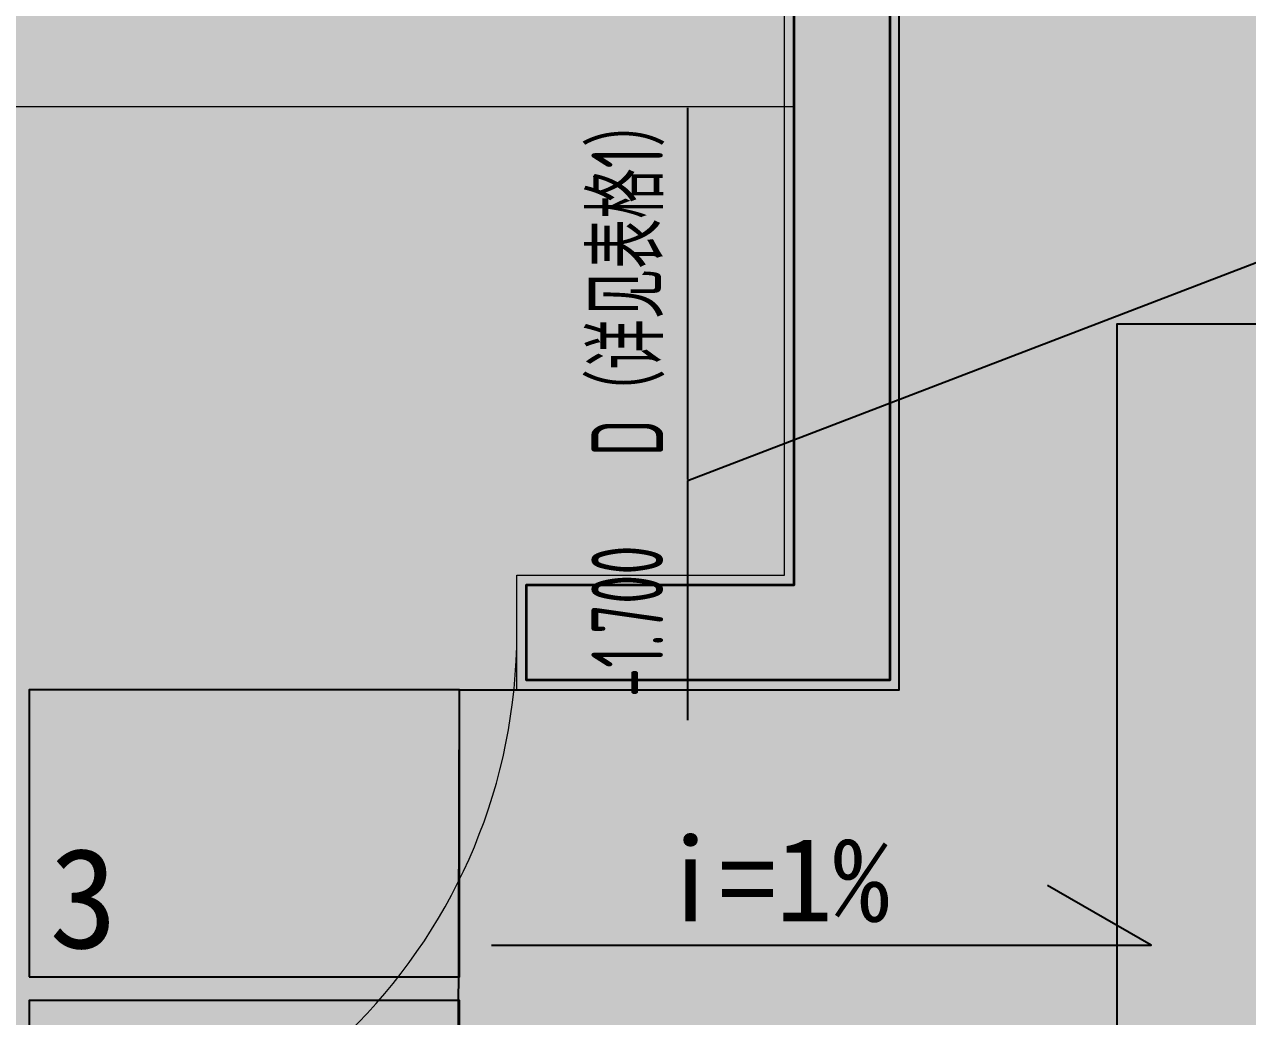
# Model space of a CAD drawing. Header units: inches. Extents: x 143994 to 247866, y 243815 to 272761.
# Drawn here: x 223528 to 226087, y 264973 to 267048 of the extents above; entities that cross this region are included whole.
import ezdxf
from ezdxf.enums import TextEntityAlignment as Align

# ---------------------------------------------------------------- set-up
doc = ezdxf.new("R2010")
doc.units = ezdxf.units.IN
doc.header["$LTSCALE"] = 1000
doc.header["$MEASUREMENT"] = 0
doc.layers.get('DEFPOINTS').update_dxf_attribs({"color": 62})
for name, color, linetype in [('0-dim', 90, 'Continuous'), ('0-fm', 30, 'Continuous'), ('0-word', 131, 'Continuous'), ('00污水标注', 130, 'Continuous')]:
    doc.layers.add(name, color=color, linetype=linetype)
for name, color, linetype, lineweight in [('A-Flr-Door', 8, 'Continuous', 9), ('A-Flr-Stairs', 8, 'Continuous', 9), ('A-M-Paint-Sill', 173, 'Continuous', 9), ('A-Wall', 254, 'Continuous', 35)]:
    doc.layers.add(name, color=color, linetype=linetype, lineweight=lineweight)
doc.styles.add('ECADI', font='hzs.shx', dxfattribs={"width": 0.7, "bigfont": 'hztxt.shx'})
doc.styles.add('HS2', font='')
doc.styles.get('HS2').set_extended_font_data('SimHei')

# ---------------------------------------------------------------- blocks, each defined once
blk = doc.blocks.new('SLOP MARK')
at = {"layer": '0-dim', "color": 4}
blk.add_lwpolyline([(-13.8, 0), (13.8, 0), (9.47, 2.5)], dxfattribs=at)
at = {"layer": '0-word', "style": 'HS2', "flags": 4}
blk.add_attdef('i=1%', text='', height=3.5, dxfattribs=at).set_placement((-1.897, 1), align=Align.CENTER)
blk = doc.blocks.new('A$C0DD370A0')
at = {"layer": '0-fm'}
ref = blk.add_blockref('SLOP MARK', (-21873.2, 18725.8), dxfattribs=dict(at, xscale=50, yscale=50, zscale=50))
ref.add_attrib('i=1%', 'i=1%', dxfattribs={"layer": '0-word', "height": 175, "style": 'HS2'}).set_placement((-21968.1, 18775.8), align=Align.CENTER)
blk = doc.blocks.new('$DorLib2D$00000001')
for p, q in [((0.45, 0.975), (0.5, 0.975)), ((0.45, 0), (0.45, 0.975)), ((0.5, 0), (0.5, 0.975)), ((0.5, 0), (0.45, 0))]:
    blk.add_line(p, q)
at = {"lineweight": 13}
blk.add_arc((0.475, 0), 0.975, 91.4693, 180, dxfattribs=at)
blk = doc.blocks.new('A$C784B79C7')
at = {"layer": '0-fm'}
blk.add_lwpolyline([(0, -300), (900, -300), (900, 0), (0, 0)], close=True, dxfattribs=at)
at = {"layer": '0-word', "color": 4, "insert": (41.9, -66.2, 1685.6), "char_height": 210, "attachment_point": 1, "style": 'HS2'}
blk.add_mtext('1', dxfattribs=at)
blk = doc.blocks.new('A$C30137131')
at = {"layer": '0-fm'}
blk.add_lwpolyline([(0, -600), (900, -600), (900, 0), (0, 0)], close=True, dxfattribs=at)
at = {"layer": '0-word', "color": 4, "insert": (41.9, -330.4, 1685.6), "char_height": 210, "attachment_point": 1, "style": 'HS2'}
blk.add_mtext('3', dxfattribs=at)
blk = doc.blocks.new('A$C5E510078')
at = {"layer": '0-fm'}
blk.add_lwpolyline([(0, -450), (900, -450), (900, 0), (0, 0)], close=True, dxfattribs=at)
at = {"layer": '0-word', "color": 4, "insert": (41.9, -159.5, 1685.6), "char_height": 210, "attachment_point": 1, "style": 'HS2'}
blk.add_mtext('2', dxfattribs=at)
blk = doc.blocks.new('A$C3A8077CD')
at = {"layer": '0-dim'}
for name, p in [('A$C30137131', (0, 4100)), ('A$C5E510078', (0, 3450)), ('A$C784B79C7', (0, 2950)), ('A$C30137131', (0, 2600)), ('A$C5E510078', (0, 1950)), ('A$C784B79C7', (0, 1450)), ('A$C30137131', (0, 1100)), ('A$C5E510078', (0, 450))]:
    blk.add_blockref(name, p, dxfattribs=at)

msp = doc.modelspace()

# ---------------------------------------------------------------- hatches: boundary and pattern name
at = {"layer": 'DEFPOINTS'}
h = msp.add_hatch(dxfattribs=at)
h.set_pattern_fill('ANSI31', color=250)
h.set_pattern_definition([(45, (0, 0), (-1.122532015, 1.122532015), [])])
h.paths.add_polyline_path([(247866.03, 243814.78), (223286.02, 243814.78), (223286.02, 270814.78), (247866.03, 270814.78)])

# ---------------------------------------------------------------- linework, layer by layer
at = {"layer": '00污水标注', "color": 1}
msp.add_line((224916.1, 266096.43), (224916.1, 266873.21), dxfattribs=at)
at = {"layer": '00污水标注'}
for p, q in [((224916.1, 266093.73), (226588.03, 266736.1)), ((224916.1, 265592.81), (224916.1, 266093.73))]:
    msp.add_line(p, q, dxfattribs=at)
at = {"layer": 'A-Flr-Stairs'}
msp.add_line((223338.2, 266876.1), (225138.2, 266876.1), dxfattribs=at)
at = {"layer": 'A-M-Paint-Sill'}
msp.add_lwpolyline([(225358.2, 267826.1), (225358.2, 265656.1), (224558.2, 265656.1), (224558.2, 265896.1), (225118.2, 265896.1), (225118.2, 267766.1), (225118.2, 268096.1), (225358.2, 268096.1), (225358.2, 267976.1)], dxfattribs=at)
at = {"layer": 'A-Wall'}
msp.add_lwpolyline([(225138.2, 268076.1), (225338.2, 268076.1), (225338.2, 265676.1), (224578.2, 265676.1), (224578.2, 265876.1), (225138.2, 265876.1), (225138.2, 267766.1)], close=True, dxfattribs=at)
at = {"layer": 'DEFPOINTS'}
for points in [[(224778.2, 261536.1), (224778.2, 262656.1), (224429.69, 262656.1), (224438.2, 265656.1), (225358.2, 265656.1), (225358.2, 267801.1)], [(228698.2, 264066.1), (228638.2, 264066.1), (228638.2, 263946.1), (226838.2, 263946.1), (226838.2, 264226.1), (226818.2, 264226.1), (226818.2, 263946.1), (226713.2, 263946.1), (226713.2, 265071.1), (228613.2, 265071.1), (228613.2, 266421.1), (225813.2, 266421.1), (225813.2, 263966.1), (225768.2, 263966.1), (225708.2, 263966.1), (225708.2, 264226.1), (225688.2, 264226.1), (225688.2, 264126.1), (225158.2, 264126.1), (225158.2, 261536.1)]]:
    msp.add_lwpolyline(points, dxfattribs=at)

# ---------------------------------------------------------------- block references
msp.add_blockref('A$C3A8077CD', (223538.2, 261556.1))
at = {"layer": 'A-Flr-Door', "xscale": -1200, "yscale": -1200, "zscale": 100}
msp.add_blockref('$DorLib2D$00000001', (223958.2, 265776.1), dxfattribs=at)
at = {"layer": 'DEFPOINTS'}
msp.add_blockref('A$C0DD370A0', (247068.19, 246396.11), dxfattribs=at)

# ---------------------------------------------------------------- texts
at = {"layer": '00污水标注', "color": 1, "style": 'ECADI', "width": 0.7}
msp.add_text('D（详见表格1）', height=150, rotation=90, dxfattribs=at).set_placement((224864.12, 266144.74))
at = {"layer": '00污水标注', "style": 'ECADI', "width": 0.7}
msp.add_text('-1.700', height=150, rotation=90, dxfattribs=at).set_placement((224864.11, 265641.11))

doc.saveas('drawing.dxf')
